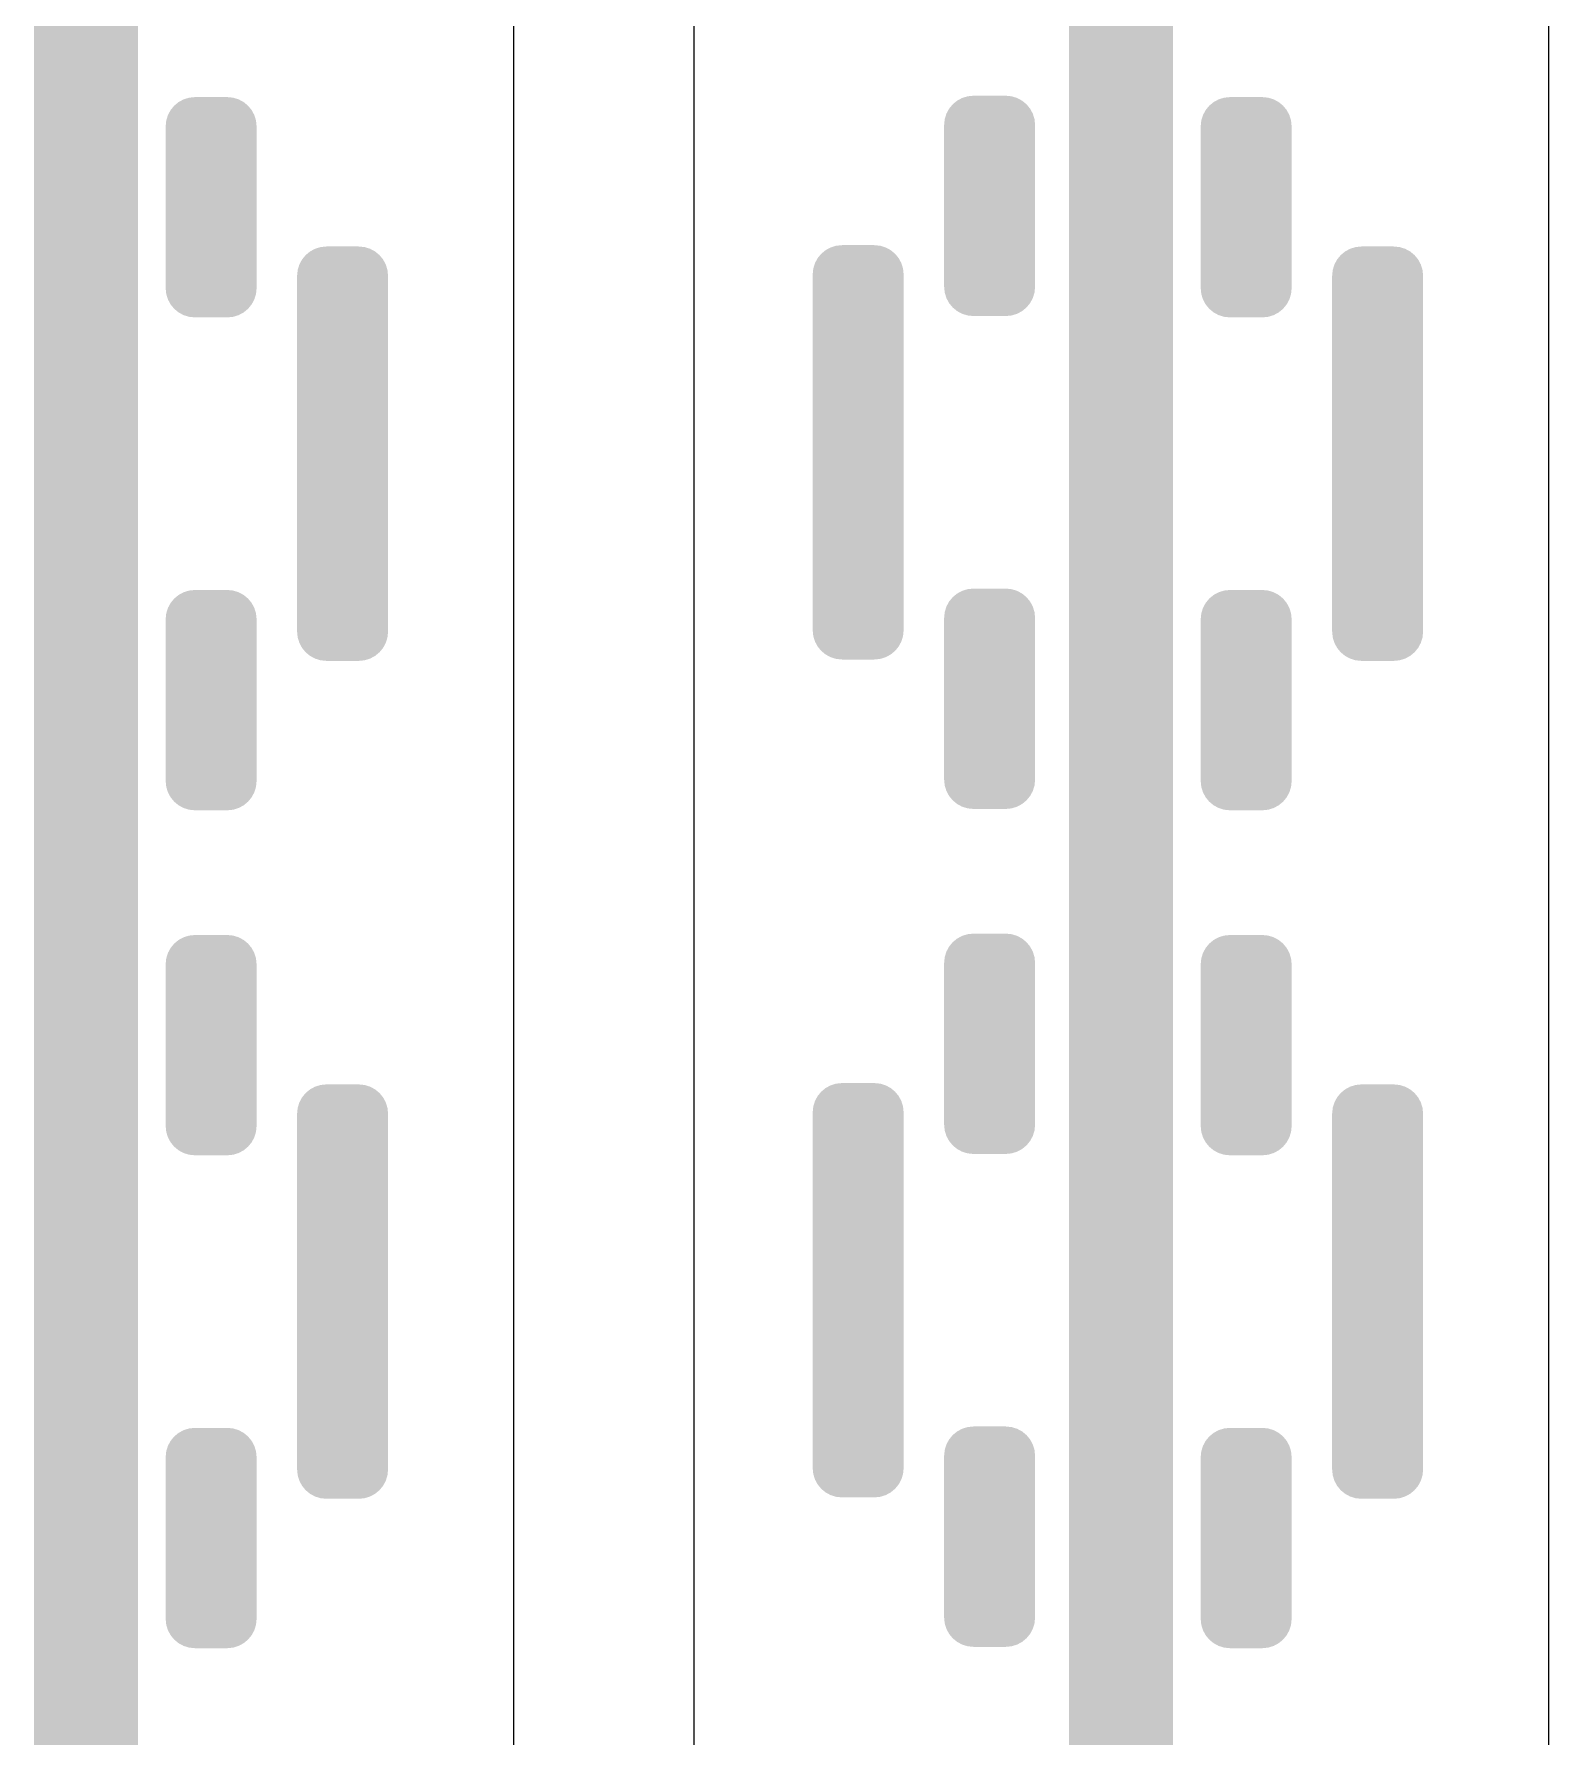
# Model space of a CAD drawing. Header units: inches. Extents: x -0.01 to 3.95, y -0.11 to 1.88.
# Drawn here: x 1.479 to 1.94, y 0.426 to 0.945 of the extents above; entities that cross this region are included whole.
import ezdxf

# ---------------------------------------------------------------- set-up
doc = ezdxf.new("R2010")
doc.units = ezdxf.units.IN
doc.header["$MEASUREMENT"] = 0
for name, color, linetype in [('Top Layer', 1, 'Continuous'), ('Top Paste', 8, 'Continuous'), ('Top Solder', 216, 'Continuous')]:
    doc.layers.add(name, color=color, linetype=linetype)

msp = doc.modelspace()

# ---------------------------------------------------------------- hatches: boundary and pattern name
at = {"layer": 'Top Layer'}
h = msp.add_hatch(color=1, dxfattribs=at)
edge = h.paths.add_edge_path()
edge.add_arc((1.48894, 1.70551), 0.00591, 90, 180)
edge.add_line((1.48303, 1.70551), (1.48303, 0.00472))
edge.add_arc((1.48894, 0.00472), 0.00591, 180, 270)
edge.add_line((1.48894, -0.00118), (1.50075, -0.00118))
edge.add_arc((1.50075, 0.00472), 0.00591, 270, 360)
edge.add_line((1.50665, 0.00472), (1.50665, 1.70551))
edge.add_arc((1.50075, 1.70551), 0.00591, 0, 90)
edge.add_line((1.50075, 1.71141), (1.48894, 1.71141))
h = msp.add_hatch(color=1, dxfattribs=at)
edge = h.paths.add_edge_path()
edge.add_arc((1.8039, 1.70551), 0.00591, 90, 180)
edge.add_line((1.79799, 1.70551), (1.79799, 0.00472))
edge.add_arc((1.8039, 0.00472), 0.00591, 180, 270)
edge.add_line((1.8039, -0.00118), (1.81571, -0.00118))
edge.add_arc((1.81571, 0.00472), 0.00591, 270, 360)
edge.add_line((1.82161, 0.00472), (1.82161, 1.70551))
edge.add_arc((1.81571, 1.70551), 0.00591, 0, 90)
edge.add_line((1.81571, 1.71141), (1.8039, 1.71141))
h = msp.add_hatch(color=1, dxfattribs=at)
edge = h.paths.add_edge_path()
edge.add_arc((1.53783, 0.86734), 0.00492, 270, 360)
edge.add_line((1.54275, 0.86734), (1.54275, 0.91655))
edge.add_arc((1.53783, 0.91655), 0.00492, 0, 90)
edge.add_line((1.53783, 0.92147), (1.52799, 0.92147))
edge.add_arc((1.52799, 0.91655), 0.00492, 90, 180)
edge.add_line((1.52307, 0.91655), (1.52307, 0.86734))
edge.add_arc((1.52799, 0.86734), 0.00492, 180, 270)
edge.add_line((1.52799, 0.86242), (1.53783, 0.86242))
h = msp.add_hatch(color=1, dxfattribs=at)
edge = h.paths.add_edge_path()
edge.add_arc((1.76488, 0.91697), 0.00492, 90, 180)
edge.add_line((1.75996, 0.91697), (1.75996, 0.86775))
edge.add_arc((1.76488, 0.86775), 0.00492, 180, 270)
edge.add_line((1.76488, 0.86283), (1.77472, 0.86283))
edge.add_arc((1.77472, 0.86775), 0.00492, 270, 360)
edge.add_line((1.77965, 0.86775), (1.77965, 0.91697))
edge.add_arc((1.77472, 0.91697), 0.00492, 0, 90)
edge.add_line((1.77472, 0.92189), (1.76488, 0.92189))
h = msp.add_hatch(color=1, dxfattribs=at)
edge = h.paths.add_edge_path()
edge.add_arc((1.85279, 0.86734), 0.00492, 270, 360)
edge.add_line((1.85771, 0.86734), (1.85771, 0.91655))
edge.add_arc((1.85279, 0.91655), 0.00492, 0, 90)
edge.add_line((1.85279, 0.92147), (1.84295, 0.92147))
edge.add_arc((1.84295, 0.91655), 0.00492, 90, 180)
edge.add_line((1.83803, 0.91655), (1.83803, 0.86734))
edge.add_arc((1.84295, 0.86734), 0.00492, 180, 270)
edge.add_line((1.84295, 0.86242), (1.85279, 0.86242))
h = msp.add_hatch(color=1, dxfattribs=at)
edge = h.paths.add_edge_path()
edge.add_arc((1.57783, 0.76281), 0.00492, 270, 360)
edge.add_line((1.58275, 0.76281), (1.58275, 0.87108))
edge.add_arc((1.57783, 0.87108), 0.00492, 0, 90)
edge.add_line((1.57783, 0.876), (1.56799, 0.876))
edge.add_arc((1.56799, 0.87108), 0.00492, 90, 180)
edge.add_line((1.56307, 0.87108), (1.56307, 0.76281))
edge.add_arc((1.56799, 0.76281), 0.00492, 180, 270)
edge.add_line((1.56799, 0.75789), (1.57783, 0.75789))
h = msp.add_hatch(color=1, dxfattribs=at)
edge = h.paths.add_edge_path()
edge.add_arc((1.72488, 0.87149), 0.00492, 90, 180)
edge.add_line((1.71996, 0.87149), (1.71996, 0.76323))
edge.add_arc((1.72488, 0.76323), 0.00492, 180, 270)
edge.add_line((1.72488, 0.7583), (1.73472, 0.7583))
edge.add_arc((1.73472, 0.76323), 0.00492, 270, 360)
edge.add_line((1.73965, 0.76323), (1.73965, 0.87149))
edge.add_arc((1.73472, 0.87149), 0.00492, 0, 90)
edge.add_line((1.73472, 0.87641), (1.72488, 0.87641))
h = msp.add_hatch(color=1, dxfattribs=at)
edge = h.paths.add_edge_path()
edge.add_arc((1.89279, 0.76281), 0.00492, 270, 360)
edge.add_line((1.89771, 0.76281), (1.89771, 0.87108))
edge.add_arc((1.89279, 0.87108), 0.00492, 0, 90)
edge.add_line((1.89279, 0.876), (1.88295, 0.876))
edge.add_arc((1.88295, 0.87108), 0.00492, 90, 180)
edge.add_line((1.87803, 0.87108), (1.87803, 0.76281))
edge.add_arc((1.88295, 0.76281), 0.00492, 180, 270)
edge.add_line((1.88295, 0.75789), (1.89279, 0.75789))
h = msp.add_hatch(color=1, dxfattribs=at)
edge = h.paths.add_edge_path()
edge.add_arc((1.53783, 0.71734), 0.00492, 270, 360)
edge.add_line((1.54275, 0.71734), (1.54275, 0.76655))
edge.add_arc((1.53783, 0.76655), 0.00492, 0, 90)
edge.add_line((1.53783, 0.77147), (1.52799, 0.77147))
edge.add_arc((1.52799, 0.76655), 0.00492, 90, 180)
edge.add_line((1.52307, 0.76655), (1.52307, 0.71734))
edge.add_arc((1.52799, 0.71734), 0.00492, 180, 270)
edge.add_line((1.52799, 0.71242), (1.53783, 0.71242))
h = msp.add_hatch(color=1, dxfattribs=at)
edge = h.paths.add_edge_path()
edge.add_arc((1.76488, 0.76697), 0.00492, 90, 180)
edge.add_line((1.75996, 0.76697), (1.75996, 0.71775))
edge.add_arc((1.76488, 0.71775), 0.00492, 180, 270)
edge.add_line((1.76488, 0.71283), (1.77472, 0.71283))
edge.add_arc((1.77472, 0.71775), 0.00492, 270, 360)
edge.add_line((1.77965, 0.71775), (1.77965, 0.76697))
edge.add_arc((1.77472, 0.76697), 0.00492, 0, 90)
edge.add_line((1.77472, 0.77189), (1.76488, 0.77189))
h = msp.add_hatch(color=1, dxfattribs=at)
edge = h.paths.add_edge_path()
edge.add_arc((1.85279, 0.71734), 0.00492, 270, 360)
edge.add_line((1.85771, 0.71734), (1.85771, 0.76655))
edge.add_arc((1.85279, 0.76655), 0.00492, 0, 90)
edge.add_line((1.85279, 0.77147), (1.84295, 0.77147))
edge.add_arc((1.84295, 0.76655), 0.00492, 90, 180)
edge.add_line((1.83803, 0.76655), (1.83803, 0.71734))
edge.add_arc((1.84295, 0.71734), 0.00492, 180, 270)
edge.add_line((1.84295, 0.71242), (1.85279, 0.71242))
h = msp.add_hatch(color=1, dxfattribs=at)
edge = h.paths.add_edge_path()
edge.add_arc((1.53783, 0.61234), 0.00492, 270, 360)
edge.add_line((1.54275, 0.61234), (1.54275, 0.66155))
edge.add_arc((1.53783, 0.66155), 0.00492, 0, 90)
edge.add_line((1.53783, 0.66647), (1.52799, 0.66647))
edge.add_arc((1.52799, 0.66155), 0.00492, 90, 180)
edge.add_line((1.52307, 0.66155), (1.52307, 0.61234))
edge.add_arc((1.52799, 0.61234), 0.00492, 180, 270)
edge.add_line((1.52799, 0.60742), (1.53783, 0.60742))
h = msp.add_hatch(color=1, dxfattribs=at)
edge = h.paths.add_edge_path()
edge.add_arc((1.76488, 0.66197), 0.00492, 90, 180)
edge.add_line((1.75996, 0.66197), (1.75996, 0.61275))
edge.add_arc((1.76488, 0.61275), 0.00492, 180, 270)
edge.add_line((1.76488, 0.60783), (1.77472, 0.60783))
edge.add_arc((1.77472, 0.61275), 0.00492, 270, 360)
edge.add_line((1.77965, 0.61275), (1.77965, 0.66197))
edge.add_arc((1.77472, 0.66197), 0.00492, 0, 90)
edge.add_line((1.77472, 0.66689), (1.76488, 0.66689))
h = msp.add_hatch(color=1, dxfattribs=at)
edge = h.paths.add_edge_path()
edge.add_arc((1.85279, 0.61234), 0.00492, 270, 360)
edge.add_line((1.85771, 0.61234), (1.85771, 0.66155))
edge.add_arc((1.85279, 0.66155), 0.00492, 0, 90)
edge.add_line((1.85279, 0.66647), (1.84295, 0.66647))
edge.add_arc((1.84295, 0.66155), 0.00492, 90, 180)
edge.add_line((1.83803, 0.66155), (1.83803, 0.61234))
edge.add_arc((1.84295, 0.61234), 0.00492, 180, 270)
edge.add_line((1.84295, 0.60742), (1.85279, 0.60742))
h = msp.add_hatch(color=1, dxfattribs=at)
edge = h.paths.add_edge_path()
edge.add_arc((1.57783, 0.50781), 0.00492, 270, 360)
edge.add_line((1.58275, 0.50781), (1.58275, 0.61608))
edge.add_arc((1.57783, 0.61608), 0.00492, 0, 90)
edge.add_line((1.57783, 0.621), (1.56799, 0.621))
edge.add_arc((1.56799, 0.61608), 0.00492, 90, 180)
edge.add_line((1.56307, 0.61608), (1.56307, 0.50781))
edge.add_arc((1.56799, 0.50781), 0.00492, 180, 270)
edge.add_line((1.56799, 0.50289), (1.57783, 0.50289))
h = msp.add_hatch(color=1, dxfattribs=at)
edge = h.paths.add_edge_path()
edge.add_arc((1.72488, 0.61649), 0.00492, 90, 180)
edge.add_line((1.71996, 0.61649), (1.71996, 0.50823))
edge.add_arc((1.72488, 0.50823), 0.00492, 180, 270)
edge.add_line((1.72488, 0.5033), (1.73472, 0.5033))
edge.add_arc((1.73472, 0.50823), 0.00492, 270, 360)
edge.add_line((1.73965, 0.50823), (1.73965, 0.61649))
edge.add_arc((1.73472, 0.61649), 0.00492, 0, 90)
edge.add_line((1.73472, 0.62141), (1.72488, 0.62141))
h = msp.add_hatch(color=1, dxfattribs=at)
edge = h.paths.add_edge_path()
edge.add_arc((1.89279, 0.50781), 0.00492, 270, 360)
edge.add_line((1.89771, 0.50781), (1.89771, 0.61608))
edge.add_arc((1.89279, 0.61608), 0.00492, 0, 90)
edge.add_line((1.89279, 0.621), (1.88295, 0.621))
edge.add_arc((1.88295, 0.61608), 0.00492, 90, 180)
edge.add_line((1.87803, 0.61608), (1.87803, 0.50781))
edge.add_arc((1.88295, 0.50781), 0.00492, 180, 270)
edge.add_line((1.88295, 0.50289), (1.89279, 0.50289))
h = msp.add_hatch(color=1, dxfattribs=at)
edge = h.paths.add_edge_path()
edge.add_arc((1.53783, 0.46234), 0.00492, 270, 360)
edge.add_line((1.54275, 0.46234), (1.54275, 0.51155))
edge.add_arc((1.53783, 0.51155), 0.00492, 0, 90)
edge.add_line((1.53783, 0.51647), (1.52799, 0.51647))
edge.add_arc((1.52799, 0.51155), 0.00492, 90, 180)
edge.add_line((1.52307, 0.51155), (1.52307, 0.46234))
edge.add_arc((1.52799, 0.46234), 0.00492, 180, 270)
edge.add_line((1.52799, 0.45742), (1.53783, 0.45742))
h = msp.add_hatch(color=1, dxfattribs=at)
edge = h.paths.add_edge_path()
edge.add_arc((1.76488, 0.51197), 0.00492, 90, 180)
edge.add_line((1.75996, 0.51197), (1.75996, 0.46275))
edge.add_arc((1.76488, 0.46275), 0.00492, 180, 270)
edge.add_line((1.76488, 0.45783), (1.77472, 0.45783))
edge.add_arc((1.77472, 0.46275), 0.00492, 270, 360)
edge.add_line((1.77965, 0.46275), (1.77965, 0.51197))
edge.add_arc((1.77472, 0.51197), 0.00492, 0, 90)
edge.add_line((1.77472, 0.51689), (1.76488, 0.51689))
h = msp.add_hatch(color=1, dxfattribs=at)
edge = h.paths.add_edge_path()
edge.add_arc((1.85279, 0.46234), 0.00492, 270, 360)
edge.add_line((1.85771, 0.46234), (1.85771, 0.51155))
edge.add_arc((1.85279, 0.51155), 0.00492, 0, 90)
edge.add_line((1.85279, 0.51647), (1.84295, 0.51647))
edge.add_arc((1.84295, 0.51155), 0.00492, 90, 180)
edge.add_line((1.83803, 0.51155), (1.83803, 0.46234))
edge.add_arc((1.84295, 0.46234), 0.00492, 180, 270)
edge.add_line((1.84295, 0.45742), (1.85279, 0.45742))
at = {"layer": 'Top Paste'}
h = msp.add_hatch(color=8, dxfattribs=at)
edge = h.paths.add_edge_path()
edge.add_arc((1.48894, 1.70551), 0.00591, 90, 180)
edge.add_line((1.48303, 1.70551), (1.48303, 0.00472))
edge.add_arc((1.48894, 0.00472), 0.00591, 180, 270)
edge.add_line((1.48894, -0.00118), (1.50075, -0.00118))
edge.add_arc((1.50075, 0.00472), 0.00591, 270, 360)
edge.add_line((1.50665, 0.00472), (1.50665, 1.70551))
edge.add_arc((1.50075, 1.70551), 0.00591, 0, 90)
edge.add_line((1.50075, 1.71141), (1.48894, 1.71141))
h = msp.add_hatch(color=8, dxfattribs=at)
edge = h.paths.add_edge_path()
edge.add_arc((1.8039, 1.70551), 0.00591, 90, 180)
edge.add_line((1.79799, 1.70551), (1.79799, 0.00472))
edge.add_arc((1.8039, 0.00472), 0.00591, 180, 270)
edge.add_line((1.8039, -0.00118), (1.81571, -0.00118))
edge.add_arc((1.81571, 0.00472), 0.00591, 270, 360)
edge.add_line((1.82161, 0.00472), (1.82161, 1.70551))
edge.add_arc((1.81571, 1.70551), 0.00591, 0, 90)
edge.add_line((1.81571, 1.71141), (1.8039, 1.71141))
h = msp.add_hatch(color=8, dxfattribs=at)
edge = h.paths.add_edge_path()
edge.add_arc((1.53783, 0.86734), 0.00492, 270, 360)
edge.add_line((1.54275, 0.86734), (1.54275, 0.91655))
edge.add_arc((1.53783, 0.91655), 0.00492, 0, 90)
edge.add_line((1.53783, 0.92147), (1.52799, 0.92147))
edge.add_arc((1.52799, 0.91655), 0.00492, 90, 180)
edge.add_line((1.52307, 0.91655), (1.52307, 0.86734))
edge.add_arc((1.52799, 0.86734), 0.00492, 180, 270)
edge.add_line((1.52799, 0.86242), (1.53783, 0.86242))
h = msp.add_hatch(color=8, dxfattribs=at)
edge = h.paths.add_edge_path()
edge.add_arc((1.76488, 0.91697), 0.00492, 90, 180)
edge.add_line((1.75996, 0.91697), (1.75996, 0.86775))
edge.add_arc((1.76488, 0.86775), 0.00492, 180, 270)
edge.add_line((1.76488, 0.86283), (1.77472, 0.86283))
edge.add_arc((1.77472, 0.86775), 0.00492, 270, 360)
edge.add_line((1.77965, 0.86775), (1.77965, 0.91697))
edge.add_arc((1.77472, 0.91697), 0.00492, 0, 90)
edge.add_line((1.77472, 0.92189), (1.76488, 0.92189))
h = msp.add_hatch(color=8, dxfattribs=at)
edge = h.paths.add_edge_path()
edge.add_arc((1.85279, 0.86734), 0.00492, 270, 360)
edge.add_line((1.85771, 0.86734), (1.85771, 0.91655))
edge.add_arc((1.85279, 0.91655), 0.00492, 0, 90)
edge.add_line((1.85279, 0.92147), (1.84295, 0.92147))
edge.add_arc((1.84295, 0.91655), 0.00492, 90, 180)
edge.add_line((1.83803, 0.91655), (1.83803, 0.86734))
edge.add_arc((1.84295, 0.86734), 0.00492, 180, 270)
edge.add_line((1.84295, 0.86242), (1.85279, 0.86242))
h = msp.add_hatch(color=8, dxfattribs=at)
edge = h.paths.add_edge_path()
edge.add_arc((1.57783, 0.76281), 0.00492, 270, 360)
edge.add_line((1.58275, 0.76281), (1.58275, 0.87108))
edge.add_arc((1.57783, 0.87108), 0.00492, 0, 90)
edge.add_line((1.57783, 0.876), (1.56799, 0.876))
edge.add_arc((1.56799, 0.87108), 0.00492, 90, 180)
edge.add_line((1.56307, 0.87108), (1.56307, 0.76281))
edge.add_arc((1.56799, 0.76281), 0.00492, 180, 270)
edge.add_line((1.56799, 0.75789), (1.57783, 0.75789))
h = msp.add_hatch(color=8, dxfattribs=at)
edge = h.paths.add_edge_path()
edge.add_arc((1.72488, 0.87149), 0.00492, 90, 180)
edge.add_line((1.71996, 0.87149), (1.71996, 0.76323))
edge.add_arc((1.72488, 0.76323), 0.00492, 180, 270)
edge.add_line((1.72488, 0.7583), (1.73472, 0.7583))
edge.add_arc((1.73472, 0.76323), 0.00492, 270, 360)
edge.add_line((1.73965, 0.76323), (1.73965, 0.87149))
edge.add_arc((1.73472, 0.87149), 0.00492, 0, 90)
edge.add_line((1.73472, 0.87641), (1.72488, 0.87641))
h = msp.add_hatch(color=8, dxfattribs=at)
edge = h.paths.add_edge_path()
edge.add_arc((1.89279, 0.76281), 0.00492, 270, 360)
edge.add_line((1.89771, 0.76281), (1.89771, 0.87108))
edge.add_arc((1.89279, 0.87108), 0.00492, 0, 90)
edge.add_line((1.89279, 0.876), (1.88295, 0.876))
edge.add_arc((1.88295, 0.87108), 0.00492, 90, 180)
edge.add_line((1.87803, 0.87108), (1.87803, 0.76281))
edge.add_arc((1.88295, 0.76281), 0.00492, 180, 270)
edge.add_line((1.88295, 0.75789), (1.89279, 0.75789))
h = msp.add_hatch(color=8, dxfattribs=at)
edge = h.paths.add_edge_path()
edge.add_arc((1.53783, 0.71734), 0.00492, 270, 360)
edge.add_line((1.54275, 0.71734), (1.54275, 0.76655))
edge.add_arc((1.53783, 0.76655), 0.00492, 0, 90)
edge.add_line((1.53783, 0.77147), (1.52799, 0.77147))
edge.add_arc((1.52799, 0.76655), 0.00492, 90, 180)
edge.add_line((1.52307, 0.76655), (1.52307, 0.71734))
edge.add_arc((1.52799, 0.71734), 0.00492, 180, 270)
edge.add_line((1.52799, 0.71242), (1.53783, 0.71242))
h = msp.add_hatch(color=8, dxfattribs=at)
edge = h.paths.add_edge_path()
edge.add_arc((1.76488, 0.76697), 0.00492, 90, 180)
edge.add_line((1.75996, 0.76697), (1.75996, 0.71775))
edge.add_arc((1.76488, 0.71775), 0.00492, 180, 270)
edge.add_line((1.76488, 0.71283), (1.77472, 0.71283))
edge.add_arc((1.77472, 0.71775), 0.00492, 270, 360)
edge.add_line((1.77965, 0.71775), (1.77965, 0.76697))
edge.add_arc((1.77472, 0.76697), 0.00492, 0, 90)
edge.add_line((1.77472, 0.77189), (1.76488, 0.77189))
h = msp.add_hatch(color=8, dxfattribs=at)
edge = h.paths.add_edge_path()
edge.add_arc((1.85279, 0.71734), 0.00492, 270, 360)
edge.add_line((1.85771, 0.71734), (1.85771, 0.76655))
edge.add_arc((1.85279, 0.76655), 0.00492, 0, 90)
edge.add_line((1.85279, 0.77147), (1.84295, 0.77147))
edge.add_arc((1.84295, 0.76655), 0.00492, 90, 180)
edge.add_line((1.83803, 0.76655), (1.83803, 0.71734))
edge.add_arc((1.84295, 0.71734), 0.00492, 180, 270)
edge.add_line((1.84295, 0.71242), (1.85279, 0.71242))
h = msp.add_hatch(color=8, dxfattribs=at)
edge = h.paths.add_edge_path()
edge.add_arc((1.53783, 0.61234), 0.00492, 270, 360)
edge.add_line((1.54275, 0.61234), (1.54275, 0.66155))
edge.add_arc((1.53783, 0.66155), 0.00492, 0, 90)
edge.add_line((1.53783, 0.66647), (1.52799, 0.66647))
edge.add_arc((1.52799, 0.66155), 0.00492, 90, 180)
edge.add_line((1.52307, 0.66155), (1.52307, 0.61234))
edge.add_arc((1.52799, 0.61234), 0.00492, 180, 270)
edge.add_line((1.52799, 0.60742), (1.53783, 0.60742))
h = msp.add_hatch(color=8, dxfattribs=at)
edge = h.paths.add_edge_path()
edge.add_arc((1.76488, 0.66197), 0.00492, 90, 180)
edge.add_line((1.75996, 0.66197), (1.75996, 0.61275))
edge.add_arc((1.76488, 0.61275), 0.00492, 180, 270)
edge.add_line((1.76488, 0.60783), (1.77472, 0.60783))
edge.add_arc((1.77472, 0.61275), 0.00492, 270, 360)
edge.add_line((1.77965, 0.61275), (1.77965, 0.66197))
edge.add_arc((1.77472, 0.66197), 0.00492, 0, 90)
edge.add_line((1.77472, 0.66689), (1.76488, 0.66689))
h = msp.add_hatch(color=8, dxfattribs=at)
edge = h.paths.add_edge_path()
edge.add_arc((1.85279, 0.61234), 0.00492, 270, 360)
edge.add_line((1.85771, 0.61234), (1.85771, 0.66155))
edge.add_arc((1.85279, 0.66155), 0.00492, 0, 90)
edge.add_line((1.85279, 0.66647), (1.84295, 0.66647))
edge.add_arc((1.84295, 0.66155), 0.00492, 90, 180)
edge.add_line((1.83803, 0.66155), (1.83803, 0.61234))
edge.add_arc((1.84295, 0.61234), 0.00492, 180, 270)
edge.add_line((1.84295, 0.60742), (1.85279, 0.60742))
h = msp.add_hatch(color=8, dxfattribs=at)
edge = h.paths.add_edge_path()
edge.add_arc((1.57783, 0.50781), 0.00492, 270, 360)
edge.add_line((1.58275, 0.50781), (1.58275, 0.61608))
edge.add_arc((1.57783, 0.61608), 0.00492, 0, 90)
edge.add_line((1.57783, 0.621), (1.56799, 0.621))
edge.add_arc((1.56799, 0.61608), 0.00492, 90, 180)
edge.add_line((1.56307, 0.61608), (1.56307, 0.50781))
edge.add_arc((1.56799, 0.50781), 0.00492, 180, 270)
edge.add_line((1.56799, 0.50289), (1.57783, 0.50289))
h = msp.add_hatch(color=8, dxfattribs=at)
edge = h.paths.add_edge_path()
edge.add_arc((1.72488, 0.61649), 0.00492, 90, 180)
edge.add_line((1.71996, 0.61649), (1.71996, 0.50823))
edge.add_arc((1.72488, 0.50823), 0.00492, 180, 270)
edge.add_line((1.72488, 0.5033), (1.73472, 0.5033))
edge.add_arc((1.73472, 0.50823), 0.00492, 270, 360)
edge.add_line((1.73965, 0.50823), (1.73965, 0.61649))
edge.add_arc((1.73472, 0.61649), 0.00492, 0, 90)
edge.add_line((1.73472, 0.62141), (1.72488, 0.62141))
h = msp.add_hatch(color=8, dxfattribs=at)
edge = h.paths.add_edge_path()
edge.add_arc((1.89279, 0.50781), 0.00492, 270, 360)
edge.add_line((1.89771, 0.50781), (1.89771, 0.61608))
edge.add_arc((1.89279, 0.61608), 0.00492, 0, 90)
edge.add_line((1.89279, 0.621), (1.88295, 0.621))
edge.add_arc((1.88295, 0.61608), 0.00492, 90, 180)
edge.add_line((1.87803, 0.61608), (1.87803, 0.50781))
edge.add_arc((1.88295, 0.50781), 0.00492, 180, 270)
edge.add_line((1.88295, 0.50289), (1.89279, 0.50289))
h = msp.add_hatch(color=8, dxfattribs=at)
edge = h.paths.add_edge_path()
edge.add_arc((1.53783, 0.46234), 0.00492, 270, 360)
edge.add_line((1.54275, 0.46234), (1.54275, 0.51155))
edge.add_arc((1.53783, 0.51155), 0.00492, 0, 90)
edge.add_line((1.53783, 0.51647), (1.52799, 0.51647))
edge.add_arc((1.52799, 0.51155), 0.00492, 90, 180)
edge.add_line((1.52307, 0.51155), (1.52307, 0.46234))
edge.add_arc((1.52799, 0.46234), 0.00492, 180, 270)
edge.add_line((1.52799, 0.45742), (1.53783, 0.45742))
h = msp.add_hatch(color=8, dxfattribs=at)
edge = h.paths.add_edge_path()
edge.add_arc((1.76488, 0.51197), 0.00492, 90, 180)
edge.add_line((1.75996, 0.51197), (1.75996, 0.46275))
edge.add_arc((1.76488, 0.46275), 0.00492, 180, 270)
edge.add_line((1.76488, 0.45783), (1.77472, 0.45783))
edge.add_arc((1.77472, 0.46275), 0.00492, 270, 360)
edge.add_line((1.77965, 0.46275), (1.77965, 0.51197))
edge.add_arc((1.77472, 0.51197), 0.00492, 0, 90)
edge.add_line((1.77472, 0.51689), (1.76488, 0.51689))
h = msp.add_hatch(color=8, dxfattribs=at)
edge = h.paths.add_edge_path()
edge.add_arc((1.85279, 0.46234), 0.00492, 270, 360)
edge.add_line((1.85771, 0.46234), (1.85771, 0.51155))
edge.add_arc((1.85279, 0.51155), 0.00492, 0, 90)
edge.add_line((1.85279, 0.51647), (1.84295, 0.51647))
edge.add_arc((1.84295, 0.51155), 0.00492, 90, 180)
edge.add_line((1.83803, 0.51155), (1.83803, 0.46234))
edge.add_arc((1.84295, 0.46234), 0.00492, 180, 270)
edge.add_line((1.84295, 0.45742), (1.85279, 0.45742))
at = {"layer": 'Top Solder'}
h = msp.add_hatch(color=216, dxfattribs=at)
edge = h.paths.add_edge_path()
edge.add_arc((1.48894, 1.70551), 0.00991, 90, 180)
edge.add_line((1.47903, 1.70551), (1.47903, 0.00472))
edge.add_arc((1.48894, 0.00472), 0.00991, 180, 270)
edge.add_line((1.48894, -0.00518), (1.50075, -0.00518))
edge.add_arc((1.50075, 0.00472), 0.00991, 270, 360)
edge.add_line((1.51065, 0.00472), (1.51065, 1.70551))
edge.add_arc((1.50075, 1.70551), 0.00991, 0, 90)
edge.add_line((1.50075, 1.71541), (1.48894, 1.71541))
h = msp.add_hatch(color=216, dxfattribs=at)
edge = h.paths.add_edge_path()
edge.add_arc((1.8039, 1.70551), 0.00991, 90, 180)
edge.add_line((1.79399, 1.70551), (1.79399, 0.00472))
edge.add_arc((1.8039, 0.00472), 0.00991, 180, 270)
edge.add_line((1.8039, -0.00518), (1.81571, -0.00518))
edge.add_arc((1.81571, 0.00472), 0.00991, 270, 360)
edge.add_line((1.82561, 0.00472), (1.82561, 1.70551))
edge.add_arc((1.81571, 1.70551), 0.00991, 0, 90)
edge.add_line((1.81571, 1.71541), (1.8039, 1.71541))
h = msp.add_hatch(color=216, dxfattribs=at)
edge = h.paths.add_edge_path()
edge.add_arc((1.53783, 0.86734), 0.00892, 270, 360)
edge.add_line((1.54675, 0.86734), (1.54675, 0.91655))
edge.add_arc((1.53783, 0.91655), 0.00892, 0, 90)
edge.add_line((1.53783, 0.92547), (1.52799, 0.92547))
edge.add_arc((1.52799, 0.91655), 0.00892, 90, 180)
edge.add_line((1.51907, 0.91655), (1.51907, 0.86734))
edge.add_arc((1.52799, 0.86734), 0.00892, 180, 270)
edge.add_line((1.52799, 0.85842), (1.53783, 0.85842))
h = msp.add_hatch(color=216, dxfattribs=at)
edge = h.paths.add_edge_path()
edge.add_arc((1.76488, 0.91697), 0.00892, 90, 180)
edge.add_line((1.75596, 0.91697), (1.75596, 0.86775))
edge.add_arc((1.76488, 0.86775), 0.00892, 180, 270)
edge.add_line((1.76488, 0.85883), (1.77472, 0.85883))
edge.add_arc((1.77472, 0.86775), 0.00892, 270, 360)
edge.add_line((1.78365, 0.86775), (1.78365, 0.91697))
edge.add_arc((1.77472, 0.91697), 0.00892, 0, 90)
edge.add_line((1.77472, 0.92589), (1.76488, 0.92589))
h = msp.add_hatch(color=216, dxfattribs=at)
edge = h.paths.add_edge_path()
edge.add_arc((1.85279, 0.86734), 0.00892, 270, 360)
edge.add_line((1.86171, 0.86734), (1.86171, 0.91655))
edge.add_arc((1.85279, 0.91655), 0.00892, 0, 90)
edge.add_line((1.85279, 0.92547), (1.84295, 0.92547))
edge.add_arc((1.84295, 0.91655), 0.00892, 90, 180)
edge.add_line((1.83403, 0.91655), (1.83403, 0.86734))
edge.add_arc((1.84295, 0.86734), 0.00892, 180, 270)
edge.add_line((1.84295, 0.85842), (1.85279, 0.85842))
h = msp.add_hatch(color=216, dxfattribs=at)
edge = h.paths.add_edge_path()
edge.add_arc((1.57783, 0.76281), 0.00892, 270, 360)
edge.add_line((1.58675, 0.76281), (1.58675, 0.87108))
edge.add_arc((1.57783, 0.87108), 0.00892, 0, 90)
edge.add_line((1.57783, 0.88), (1.56799, 0.88))
edge.add_arc((1.56799, 0.87108), 0.00892, 90, 180)
edge.add_line((1.55907, 0.87108), (1.55907, 0.76281))
edge.add_arc((1.56799, 0.76281), 0.00892, 180, 270)
edge.add_line((1.56799, 0.75389), (1.57783, 0.75389))
h = msp.add_hatch(color=216, dxfattribs=at)
edge = h.paths.add_edge_path()
edge.add_arc((1.72488, 0.87149), 0.00892, 90, 180)
edge.add_line((1.71596, 0.87149), (1.71596, 0.76323))
edge.add_arc((1.72488, 0.76323), 0.00892, 180, 270)
edge.add_line((1.72488, 0.7543), (1.73472, 0.7543))
edge.add_arc((1.73472, 0.76323), 0.00892, 270, 360)
edge.add_line((1.74365, 0.76323), (1.74365, 0.87149))
edge.add_arc((1.73472, 0.87149), 0.00892, 0, 90)
edge.add_line((1.73472, 0.88041), (1.72488, 0.88041))
h = msp.add_hatch(color=216, dxfattribs=at)
edge = h.paths.add_edge_path()
edge.add_arc((1.89279, 0.76281), 0.00892, 270, 360)
edge.add_line((1.90171, 0.76281), (1.90171, 0.87108))
edge.add_arc((1.89279, 0.87108), 0.00892, 0, 90)
edge.add_line((1.89279, 0.88), (1.88295, 0.88))
edge.add_arc((1.88295, 0.87108), 0.00892, 90, 180)
edge.add_line((1.87403, 0.87108), (1.87403, 0.76281))
edge.add_arc((1.88295, 0.76281), 0.00892, 180, 270)
edge.add_line((1.88295, 0.75389), (1.89279, 0.75389))
h = msp.add_hatch(color=216, dxfattribs=at)
edge = h.paths.add_edge_path()
edge.add_arc((1.53783, 0.71734), 0.00892, 270, 360)
edge.add_line((1.54675, 0.71734), (1.54675, 0.76655))
edge.add_arc((1.53783, 0.76655), 0.00892, 0, 90)
edge.add_line((1.53783, 0.77547), (1.52799, 0.77547))
edge.add_arc((1.52799, 0.76655), 0.00892, 90, 180)
edge.add_line((1.51907, 0.76655), (1.51907, 0.71734))
edge.add_arc((1.52799, 0.71734), 0.00892, 180, 270)
edge.add_line((1.52799, 0.70842), (1.53783, 0.70842))
h = msp.add_hatch(color=216, dxfattribs=at)
edge = h.paths.add_edge_path()
edge.add_arc((1.76488, 0.76697), 0.00892, 90, 180)
edge.add_line((1.75596, 0.76697), (1.75596, 0.71775))
edge.add_arc((1.76488, 0.71775), 0.00892, 180, 270)
edge.add_line((1.76488, 0.70883), (1.77472, 0.70883))
edge.add_arc((1.77472, 0.71775), 0.00892, 270, 360)
edge.add_line((1.78365, 0.71775), (1.78365, 0.76697))
edge.add_arc((1.77472, 0.76697), 0.00892, 0, 90)
edge.add_line((1.77472, 0.77589), (1.76488, 0.77589))
h = msp.add_hatch(color=216, dxfattribs=at)
edge = h.paths.add_edge_path()
edge.add_arc((1.85279, 0.71734), 0.00892, 270, 360)
edge.add_line((1.86171, 0.71734), (1.86171, 0.76655))
edge.add_arc((1.85279, 0.76655), 0.00892, 0, 90)
edge.add_line((1.85279, 0.77547), (1.84295, 0.77547))
edge.add_arc((1.84295, 0.76655), 0.00892, 90, 180)
edge.add_line((1.83403, 0.76655), (1.83403, 0.71734))
edge.add_arc((1.84295, 0.71734), 0.00892, 180, 270)
edge.add_line((1.84295, 0.70842), (1.85279, 0.70842))
h = msp.add_hatch(color=216, dxfattribs=at)
edge = h.paths.add_edge_path()
edge.add_arc((1.53783, 0.61234), 0.00892, 270, 360)
edge.add_line((1.54675, 0.61234), (1.54675, 0.66155))
edge.add_arc((1.53783, 0.66155), 0.00892, 0, 90)
edge.add_line((1.53783, 0.67047), (1.52799, 0.67047))
edge.add_arc((1.52799, 0.66155), 0.00892, 90, 180)
edge.add_line((1.51907, 0.66155), (1.51907, 0.61234))
edge.add_arc((1.52799, 0.61234), 0.00892, 180, 270)
edge.add_line((1.52799, 0.60342), (1.53783, 0.60342))
h = msp.add_hatch(color=216, dxfattribs=at)
edge = h.paths.add_edge_path()
edge.add_arc((1.76488, 0.66197), 0.00892, 90, 180)
edge.add_line((1.75596, 0.66197), (1.75596, 0.61275))
edge.add_arc((1.76488, 0.61275), 0.00892, 180, 270)
edge.add_line((1.76488, 0.60383), (1.77472, 0.60383))
edge.add_arc((1.77472, 0.61275), 0.00892, 270, 360)
edge.add_line((1.78365, 0.61275), (1.78365, 0.66197))
edge.add_arc((1.77472, 0.66197), 0.00892, 0, 90)
edge.add_line((1.77472, 0.67089), (1.76488, 0.67089))
h = msp.add_hatch(color=216, dxfattribs=at)
edge = h.paths.add_edge_path()
edge.add_arc((1.85279, 0.61234), 0.00892, 270, 360)
edge.add_line((1.86171, 0.61234), (1.86171, 0.66155))
edge.add_arc((1.85279, 0.66155), 0.00892, 0, 90)
edge.add_line((1.85279, 0.67047), (1.84295, 0.67047))
edge.add_arc((1.84295, 0.66155), 0.00892, 90, 180)
edge.add_line((1.83403, 0.66155), (1.83403, 0.61234))
edge.add_arc((1.84295, 0.61234), 0.00892, 180, 270)
edge.add_line((1.84295, 0.60342), (1.85279, 0.60342))
h = msp.add_hatch(color=216, dxfattribs=at)
edge = h.paths.add_edge_path()
edge.add_arc((1.57783, 0.50781), 0.00892, 270, 360)
edge.add_line((1.58675, 0.50781), (1.58675, 0.61608))
edge.add_arc((1.57783, 0.61608), 0.00892, 0, 90)
edge.add_line((1.57783, 0.625), (1.56799, 0.625))
edge.add_arc((1.56799, 0.61608), 0.00892, 90, 180)
edge.add_line((1.55907, 0.61608), (1.55907, 0.50781))
edge.add_arc((1.56799, 0.50781), 0.00892, 180, 270)
edge.add_line((1.56799, 0.49889), (1.57783, 0.49889))
h = msp.add_hatch(color=216, dxfattribs=at)
edge = h.paths.add_edge_path()
edge.add_arc((1.72488, 0.61649), 0.00892, 90, 180)
edge.add_line((1.71596, 0.61649), (1.71596, 0.50823))
edge.add_arc((1.72488, 0.50823), 0.00892, 180, 270)
edge.add_line((1.72488, 0.4993), (1.73472, 0.4993))
edge.add_arc((1.73472, 0.50823), 0.00892, 270, 360)
edge.add_line((1.74365, 0.50823), (1.74365, 0.61649))
edge.add_arc((1.73472, 0.61649), 0.00892, 0, 90)
edge.add_line((1.73472, 0.62541), (1.72488, 0.62541))
h = msp.add_hatch(color=216, dxfattribs=at)
edge = h.paths.add_edge_path()
edge.add_arc((1.89279, 0.50781), 0.00892, 270, 360)
edge.add_line((1.90171, 0.50781), (1.90171, 0.61608))
edge.add_arc((1.89279, 0.61608), 0.00892, 0, 90)
edge.add_line((1.89279, 0.625), (1.88295, 0.625))
edge.add_arc((1.88295, 0.61608), 0.00892, 90, 180)
edge.add_line((1.87403, 0.61608), (1.87403, 0.50781))
edge.add_arc((1.88295, 0.50781), 0.00892, 180, 270)
edge.add_line((1.88295, 0.49889), (1.89279, 0.49889))
h = msp.add_hatch(color=216, dxfattribs=at)
edge = h.paths.add_edge_path()
edge.add_arc((1.53783, 0.46234), 0.00892, 270, 360)
edge.add_line((1.54675, 0.46234), (1.54675, 0.51155))
edge.add_arc((1.53783, 0.51155), 0.00892, 0, 90)
edge.add_line((1.53783, 0.52047), (1.52799, 0.52047))
edge.add_arc((1.52799, 0.51155), 0.00892, 90, 180)
edge.add_line((1.51907, 0.51155), (1.51907, 0.46234))
edge.add_arc((1.52799, 0.46234), 0.00892, 180, 270)
edge.add_line((1.52799, 0.45342), (1.53783, 0.45342))
h = msp.add_hatch(color=216, dxfattribs=at)
edge = h.paths.add_edge_path()
edge.add_arc((1.76488, 0.51197), 0.00892, 90, 180)
edge.add_line((1.75596, 0.51197), (1.75596, 0.46275))
edge.add_arc((1.76488, 0.46275), 0.00892, 180, 270)
edge.add_line((1.76488, 0.45383), (1.77472, 0.45383))
edge.add_arc((1.77472, 0.46275), 0.00892, 270, 360)
edge.add_line((1.78365, 0.46275), (1.78365, 0.51197))
edge.add_arc((1.77472, 0.51197), 0.00892, 0, 90)
edge.add_line((1.77472, 0.52089), (1.76488, 0.52089))
h = msp.add_hatch(color=216, dxfattribs=at)
edge = h.paths.add_edge_path()
edge.add_arc((1.85279, 0.46234), 0.00892, 270, 360)
edge.add_line((1.86171, 0.46234), (1.86171, 0.51155))
edge.add_arc((1.85279, 0.51155), 0.00892, 0, 90)
edge.add_line((1.85279, 0.52047), (1.84295, 0.52047))
edge.add_arc((1.84295, 0.51155), 0.00892, 90, 180)
edge.add_line((1.83403, 0.51155), (1.83403, 0.46234))
edge.add_arc((1.84295, 0.46234), 0.00892, 180, 270)
edge.add_line((1.84295, 0.45342), (1.85279, 0.45342))

# ---------------------------------------------------------------- linework, layer by layer
at = {"layer": 'Top Layer'}
for p, q in [((1.625, -0.00264), (1.625, 1.75)), ((1.67984, 1.75), (1.67984, -0.00264)), ((1.94, -0.00264), (1.94, 1.75))]:
    msp.add_line(p, q, dxfattribs=at)

doc.saveas('drawing.dxf')
